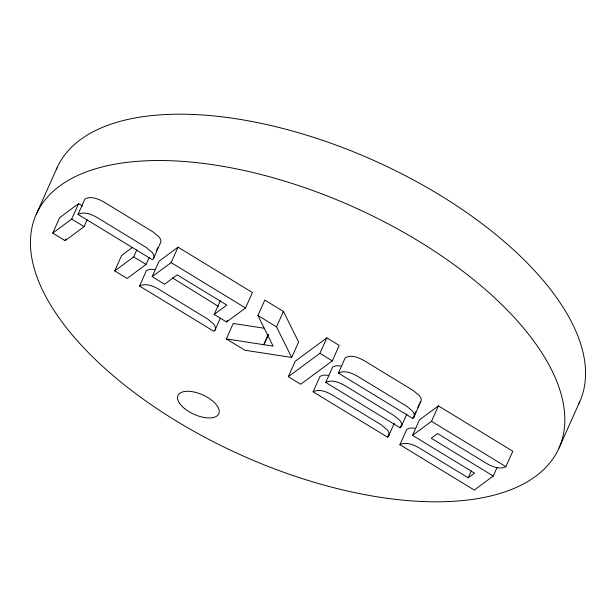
<?xml version="1.0" encoding="UTF-8"?>
<svg xmlns="http://www.w3.org/2000/svg" width="616" height="616" viewBox="0 0 616 616"><rect width="100%" height="100%" fill="white"/><g stroke="black" fill="none" stroke-linecap="round" stroke-linejoin="round"><path stroke-width="0.92" d="M153.446 258.674L153.946 257.403A15.092 7.176 24.1 0 0 152.221 252.491L146.331 247.517L96.735 217.286C91.268 214.291 84.015 211.234 78.016 214.406L152.406 259.752L153.446 258.674L160.853 241.957A15.092 7.176 24.1 0 0 159.136 237.045L153.238 232.07L103.65 201.84C98.175 198.845 90.929 195.788 84.931 198.96L78.016 214.406M214.953 330.291L215.454 329.013A15.092 7.176 24.1 0 0 213.729 324.101L207.838 319.127L158.243 288.896C152.776 285.901 145.522 282.844 139.524 286.017L213.921 331.362L214.953 330.291L220.328 318.272M388.534 436.09L389.035 434.811A15.092 7.176 24.1 0 0 387.31 429.899L381.42 424.925L331.824 394.694C326.357 391.699 319.103 388.642 313.105 391.815L387.502 437.16L388.534 436.09L394.294 423.215M401.178 426.734L401.678 425.456A15.092 7.176 24.1 0 0 399.953 420.543L394.063 415.569L344.467 385.339C338.993 382.344 331.747 379.287 325.749 382.459L400.138 427.804L401.178 426.734L406.937 413.86M413.821 417.378L414.314 416.1A15.092 7.176 24.1 0 0 412.597 411.188L406.699 406.213L357.111 375.983C351.636 372.988 344.39 369.931 338.392 373.103L412.782 418.449L413.821 417.378L421.228 400.654A15.092 7.176 24.1 0 0 419.504 395.742L413.613 390.767L364.017 360.537C358.543 357.542 351.297 354.485 345.299 357.657L338.392 373.103M36.282 214.26L57.011 167.922M87.164 219.773L84.099 226.642L65.134 240.671L52.737 233.118L59.644 217.671L78.609 203.634L82.482 205.998M52.737 233.118L71.695 219.08L78.609 203.634M65.134 240.671L65.904 238.954M149.157 257.557L146.092 264.426L127.127 278.455L114.73 270.901L121.637 255.455L132.255 247.594M114.73 270.901L133.687 256.872L136.76 250.004M139.524 286.017L146.439 270.57L149.811 269.315L154.608 269.485M156.633 250.312L157.781 247.732M214.16 314.445L226.804 305.089L177.208 274.859L164.564 284.215L152.167 276.661L159.074 261.215L178.039 247.178L252.429 292.523L245.522 307.969L226.557 322.006L214.16 314.445L220.305 300.716M152.167 276.661L171.132 262.624L178.039 247.178M226.557 322.006L227.327 320.289M226.318 338.916L273.111 346.115L257.919 315.531L264.826 300.084L283.429 311.419L298.621 342.003L291.715 357.449L244.914 350.25L226.318 338.916L233.225 323.469L264.11 328.22M263.756 344.675L268.36 334.38M263.848 344.737L268.46 334.434M291.715 357.449L276.515 326.865L283.429 311.419M288.311 376.699L295.218 361.253L326.819 337.868L339.224 345.422L332.309 360.868L300.708 384.261L288.311 376.699L319.912 353.315L326.819 337.868M313.105 391.815L320.02 376.368L323.392 375.113L328.189 375.29M325.749 382.459L332.655 367.013L336.036 365.758L340.833 365.935M387.502 437.16L388.65 434.58M400.138 427.804L401.678 424.37M497.089 467.444L493.247 476.022L474.289 490.059L399.9 444.713L406.806 429.267L410.187 428.012L414.984 428.189M412.782 418.449L413.929 415.869M414.699 414.16L415.854 411.58M417.771 407.292L418.918 404.72M399.9 444.713C405.898 441.541 413.143 444.598 418.618 447.593L468.214 477.823L474.528 473.142L412.535 435.358L419.45 419.912L438.407 405.882L512.797 451.22L505.89 466.666C499.892 469.839 492.638 466.789 487.171 463.786L437.576 433.564L431.254 438.238L493.247 476.022M412.535 435.358L431.5 421.329L438.407 405.882M468.214 477.823L471.278 470.955M558.989 448.078L579.718 401.74M419.688 403.003L420.728 401.932M171.132 262.624L245.522 307.969M257.919 315.531L276.515 326.865M319.912 353.315L332.309 360.868M431.5 421.329L505.89 466.666M172.472 277.908L218.457 306.398M71.695 219.08L84.099 226.642M133.687 256.872L146.092 264.426M56.279 169.631A286.309 136.174 24.1 0 1 373.966 160.53A286.309 136.174 24.1 0 1 578.932 403.426M73.512 336.398A286.309 136.174 24.1 0 0 535.689 476.268A286.309 136.174 24.1 0 0 283.707 180.842A286.309 136.174 24.1 0 0 73.512 336.398M184.438 408.454A22.369 10.641 24.1 0 0 218.826 413.744A22.369 10.641 24.1 0 0 191.961 391.63A22.369 10.641 24.1 0 0 184.438 408.454"/></g></svg>
